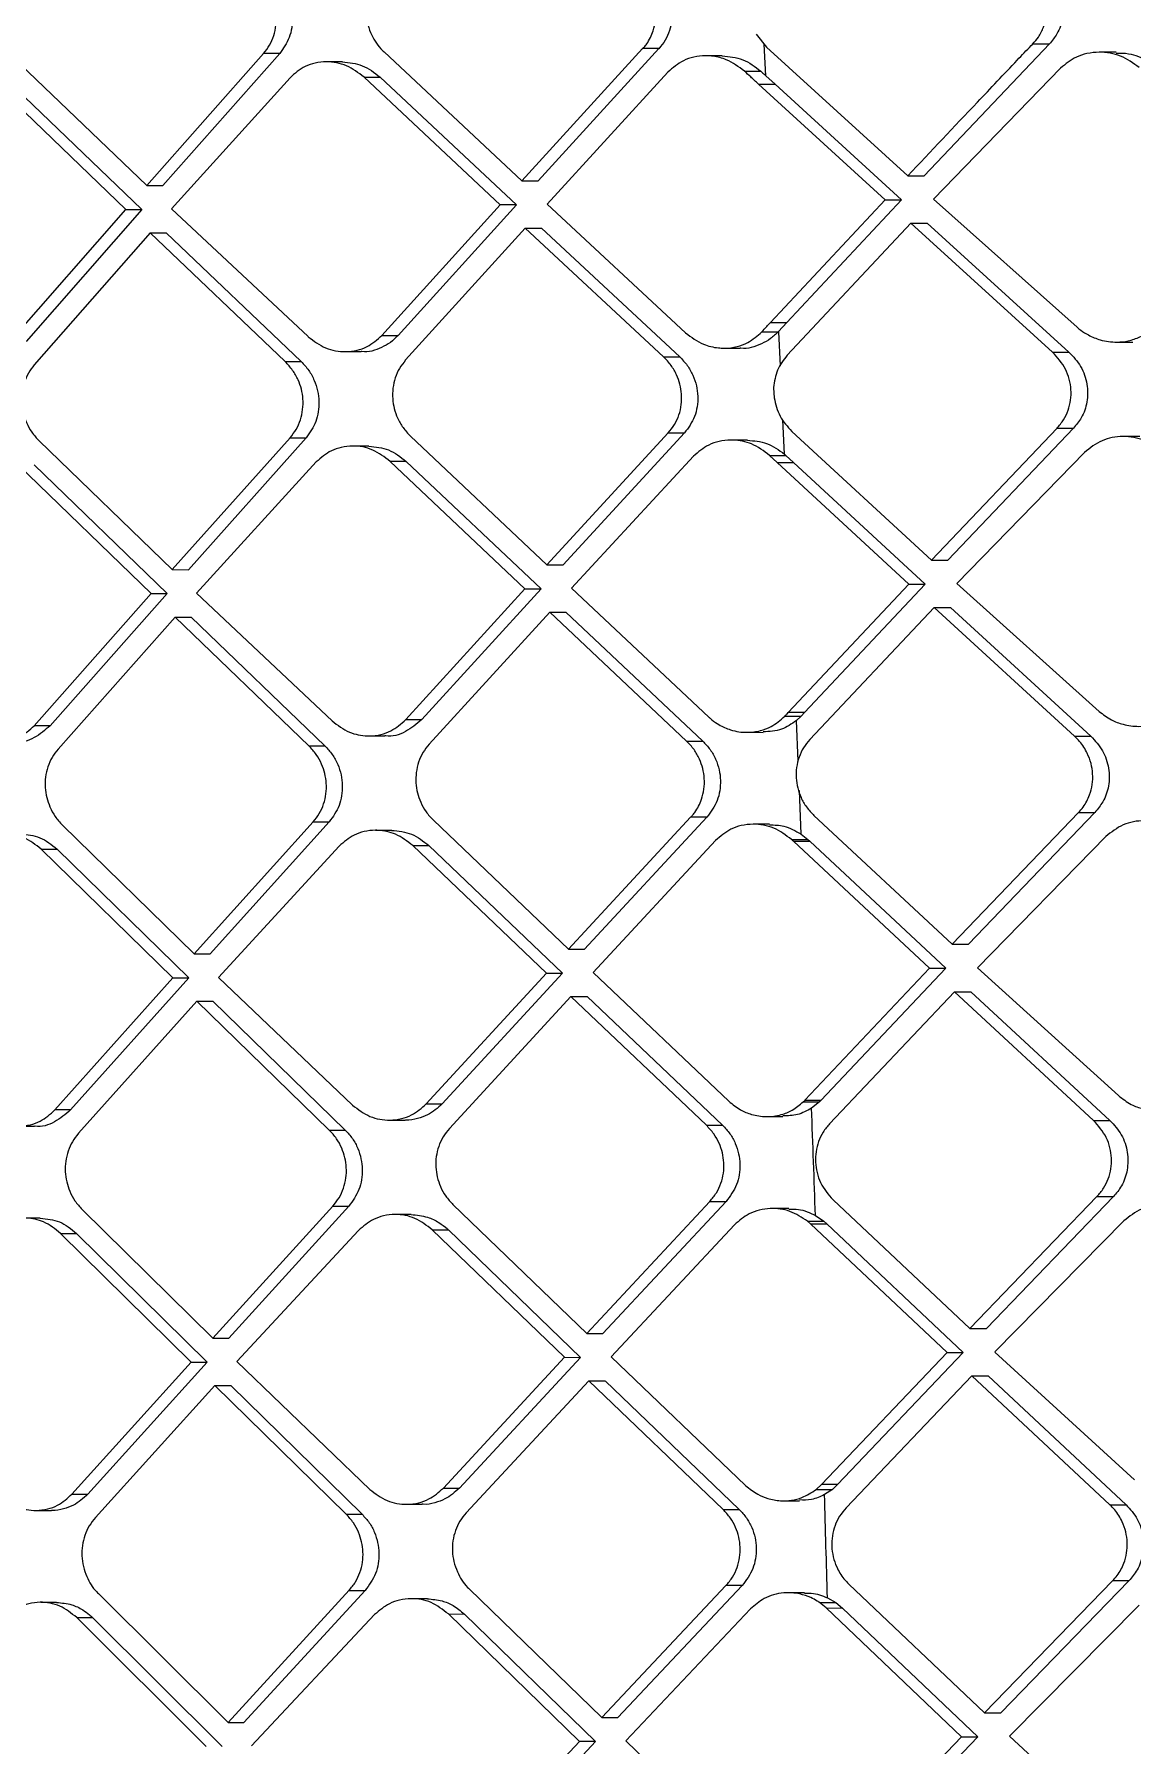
# Model space of a CAD drawing. Extents: x 939 to 1039, y 781 to 934.
# Drawn here: x 1028.3 to 1029.321, y 823.448 to 825.038 of the extents above; entities that cross this region are included whole.
import ezdxf

# ---------------------------------------------------------------- set-up
doc = ezdxf.new("R2010")
doc.units = 0
doc.header["$MEASUREMENT"] = 0
doc.layers.add('1', color=4, linetype='Continuous')

# ---------------------------------------------------------------- blocks, each defined once
blk = doc.blocks.new('Envoy')
at = {"layer": '1', "color": 3, "linetype": 'Continuous', "lineweight": 25}
for p, q in [((90.3169, 25.8636), (90.3267, 25.8516)), ((89.626, 25.8427), (89.7508, 25.7231)), ((89.7508, 25.7231), (89.8592, 25.8457)), ((89.8742, 25.8457), (89.7657, 25.723)), ((89.8742, 25.8457), (89.8592, 25.8457)), ((89.9713, 25.8472), (90.0993, 25.7275)), ((90.0993, 25.7275), (90.2114, 25.8502)), ((90.2265, 25.8502), (90.1144, 25.7275)), ((90.2265, 25.8502), (90.2114, 25.8502)), ((90.2853, 25.8435), (90.2702, 25.8435)), ((90.3261, 25.8249), (90.3245, 25.8543)), ((90.3267, 25.8516), (90.4578, 25.732)), ((90.5895, 25.8546), (90.4731, 25.7319)), ((90.5741, 25.8546), (90.5895, 25.8546)), ((90.6514, 25.8468), (90.636, 25.8468)), ((89.9326, 25.8379), (89.9176, 25.8379)), ((90.235, 25.8284), (90.1226, 25.7058)), ((90.3061, 25.8293), (90.3213, 25.8293)), ((90.5999, 25.8321), (90.4817, 25.7102)), ((89.7312, 25.7008), (89.6067, 25.8204)), ((89.6215, 25.8204), (89.746, 25.7008)), ((89.8838, 25.8232), (89.7735, 25.7013)), ((90.0791, 25.7052), (89.9526, 25.8237)), ((89.9526, 25.8237), (89.9675, 25.8237)), ((89.9675, 25.8237), (90.0941, 25.7052)), ((90.3193, 25.8172), (90.3345, 25.8172)), ((90.4368, 25.7097), (90.3193, 25.8172)), ((90.3261, 25.8248), (90.3345, 25.8172)), ((90.3345, 25.8172), (90.4521, 25.7097)), ((90.0993, 25.7275), (90.1144, 25.7275)), ((89.6237, 25.5781), (89.7312, 25.7008)), ((89.746, 25.7008), (89.6385, 25.5781)), ((89.7312, 25.7008), (89.746, 25.7008)), ((89.7735, 25.7013), (89.9006, 25.5826)), ((89.9692, 25.5838), (90.0791, 25.7052)), ((90.0941, 25.7052), (89.9842, 25.5837)), ((90.0941, 25.7052), (90.0791, 25.7052)), ((90.1226, 25.7058), (90.2513, 25.5862)), ((90.3303, 25.5958), (90.4368, 25.7097)), ((90.4521, 25.7097), (90.3455, 25.5957)), ((90.4368, 25.7097), (90.4521, 25.7097)), ((90.4817, 25.7102), (90.6152, 25.5914)), ((90.1024, 25.6835), (89.9912, 25.5609)), ((90.2308, 25.5639), (90.1024, 25.6835)), ((90.1024, 25.6835), (90.1174, 25.6835)), ((90.1174, 25.6835), (90.2459, 25.5639)), ((90.4607, 25.688), (90.3457, 25.5653)), ((90.4607, 25.688), (90.476, 25.6879)), ((90.5924, 25.5683), (90.4607, 25.688)), ((90.476, 25.6879), (90.6077, 25.5683)), ((89.7539, 25.6791), (89.6461, 25.5564)), ((89.8792, 25.5594), (89.7539, 25.6791)), ((89.7539, 25.6791), (89.7687, 25.679)), ((89.7687, 25.679), (89.8942, 25.5594)), ((90.3222, 25.587), (90.3374, 25.587)), ((90.3303, 25.5958), (90.3455, 25.5957)), ((90.3455, 25.5957), (90.3378, 25.5874)), ((90.3395, 25.5556), (90.338, 25.5872)), ((89.9692, 25.5838), (89.9842, 25.5837)), ((90.287, 25.5719), (90.3021, 25.5719)), ((90.6515, 25.5776), (90.6669, 25.5775)), ((89.8792, 25.5594), (89.8941, 25.5594)), ((89.935, 25.5687), (89.9499, 25.5687)), ((90.2308, 25.5639), (90.2459, 25.5639)), ((90.5924, 25.5683), (90.6077, 25.5683)), ((90.3332, 25.5351), (90.3336, 25.5259)), ((90.1225, 25.3705), (90.2353, 25.4932)), ((90.2504, 25.4932), (90.1375, 25.3705)), ((90.2353, 25.4932), (90.2504, 25.4931)), ((90.3434, 25.4733), (90.3419, 25.5053)), ((90.3502, 25.4946), (90.4799, 25.375)), ((90.4799, 25.375), (90.5966, 25.4976)), ((90.612, 25.4976), (90.4951, 25.3749)), ((90.5966, 25.4976), (90.612, 25.4976)), ((89.6507, 25.4857), (89.7744, 25.3661)), ((89.7744, 25.3661), (89.8839, 25.4887)), ((89.8988, 25.4887), (89.7893, 25.366)), ((89.8839, 25.4887), (89.8988, 25.4887)), ((89.957, 25.4809), (89.942, 25.4809)), ((89.9957, 25.4902), (90.1225, 25.3705)), ((90.3089, 25.4865), (90.2938, 25.4865)), ((90.6736, 25.4898), (90.6582, 25.4898)), ((89.7546, 25.3438), (89.6312, 25.4634)), ((89.646, 25.4634), (89.7695, 25.3438)), ((89.9082, 25.4662), (89.7969, 25.3443)), ((89.9768, 25.4667), (90.1021, 25.3482)), ((89.9918, 25.4667), (89.9768, 25.4667)), ((89.9918, 25.4667), (90.1171, 25.3482)), ((90.2586, 25.4714), (90.1455, 25.3488)), ((90.3364, 25.4658), (90.3294, 25.4723)), ((90.3294, 25.4723), (90.3446, 25.4723)), ((90.3364, 25.4658), (90.3516, 25.4658)), ((90.4588, 25.3527), (90.3364, 25.4658)), ((90.3434, 25.4733), (90.3446, 25.4723)), ((90.3446, 25.4723), (90.3516, 25.4658)), ((90.3516, 25.4658), (90.4741, 25.3527)), ((90.6222, 25.4751), (90.5035, 25.3532)), ((89.7744, 25.3661), (89.7893, 25.366)), ((90.1225, 25.3705), (90.1375, 25.3705)), ((90.4799, 25.375), (90.4951, 25.3749)), ((89.9914, 25.2268), (90.1021, 25.3482)), ((90.1171, 25.3482), (90.0063, 25.2268)), ((90.1021, 25.3482), (90.1171, 25.3482)), ((90.1455, 25.3488), (90.2729, 25.2292)), ((90.3467, 25.2333), (90.4588, 25.3527)), ((90.4741, 25.3527), (90.3618, 25.2333)), ((90.4588, 25.3527), (90.474, 25.3527)), ((90.5035, 25.3532), (90.6357, 25.2344)), ((89.646, 25.2211), (89.7546, 25.3438)), ((89.7695, 25.3438), (89.6608, 25.2211)), ((89.7546, 25.3438), (89.7694, 25.3438)), ((89.7969, 25.3443), (89.9228, 25.2256)), ((89.7771, 25.3221), (89.6682, 25.1994)), ((89.7771, 25.3221), (89.7919, 25.322)), ((89.9013, 25.2024), (89.7771, 25.3221)), ((89.792, 25.3221), (89.9162, 25.2024)), ((90.1251, 25.3265), (90.0131, 25.2039)), ((90.1251, 25.3265), (90.1401, 25.3265)), ((90.2522, 25.2069), (90.1251, 25.3265)), ((90.1401, 25.3265), (90.2673, 25.2069)), ((90.4824, 25.331), (90.3669, 25.2083)), ((90.4824, 25.331), (90.4976, 25.3309)), ((90.6128, 25.2113), (90.4824, 25.331)), ((90.4977, 25.3309), (90.6281, 25.2113)), ((89.6608, 25.2211), (89.646, 25.2211)), ((89.9914, 25.2268), (90.0063, 25.2268)), ((90.3436, 25.23), (90.3587, 25.23)), ((90.3618, 25.2333), (90.3467, 25.2333)), ((90.3588, 25.23), (90.3544, 25.2259)), ((90.356, 25.1881), (90.3544, 25.2259)), ((90.3618, 25.2333), (90.3588, 25.23)), ((89.957, 25.2117), (89.972, 25.2117)), ((90.2522, 25.2069), (90.2673, 25.2069)), ((90.3084, 25.215), (90.3234, 25.2149)), ((90.6128, 25.2113), (90.6281, 25.2113)), ((89.9013, 25.2024), (89.9162, 25.2024)), ((90.3587, 25.1203), (90.3571, 25.1608)), ((89.6723, 25.1287), (89.7948, 25.0091)), ((89.7948, 25.0091), (89.9053, 25.1317)), ((89.9202, 25.1317), (89.8097, 25.0091)), ((89.9053, 25.1317), (89.9202, 25.1317)), ((90.0171, 25.1332), (90.1425, 25.0135)), ((90.1425, 25.0135), (90.2561, 25.1362)), ((90.2712, 25.1362), (90.1575, 25.0135)), ((90.2712, 25.1362), (90.2561, 25.1362)), ((90.3295, 25.1295), (90.3144, 25.1295)), ((90.3707, 25.1376), (90.4992, 25.018)), ((90.4992, 25.018), (90.6165, 25.1406)), ((90.6318, 25.1406), (90.5144, 25.018)), ((90.6165, 25.1406), (90.6318, 25.1406)), ((89.9783, 25.1239), (89.9633, 25.1239)), ((90.122, 24.9913), (89.998, 25.1097)), ((89.998, 25.1097), (90.0129, 25.1097)), ((90.0129, 25.1097), (90.137, 24.9912)), ((90.2792, 25.1145), (90.1654, 24.9918)), ((90.3499, 25.1153), (90.365, 25.1153)), ((90.3516, 25.1138), (90.3667, 25.1137)), ((90.478, 24.9957), (90.3516, 25.1137)), ((90.3588, 25.1203), (90.365, 25.1153)), ((90.365, 25.1153), (90.3667, 25.1137)), ((90.3667, 25.1137), (90.4932, 24.9957)), ((90.6418, 25.1181), (90.5226, 24.9962)), ((89.7748, 24.9868), (89.6525, 25.1064)), ((89.6525, 25.1064), (89.6673, 25.1064)), ((89.6673, 25.1064), (89.7897, 24.9868)), ((89.9294, 25.1092), (89.8172, 24.9873)), ((90.4992, 25.018), (90.5144, 25.018)), ((89.7948, 25.0091), (89.8097, 25.0091)), ((90.1425, 25.0135), (90.1575, 25.0135)), ((89.6652, 24.8641), (89.7748, 24.9868)), ((89.7897, 24.9868), (89.6799, 24.8641)), ((89.7748, 24.9868), (89.7896, 24.9868)), ((89.8172, 24.9873), (89.9419, 24.8686)), ((90.0104, 24.8698), (90.122, 24.9913)), ((90.137, 24.9912), (90.0253, 24.8698)), ((90.122, 24.9912), (90.137, 24.9912)), ((90.1654, 24.9918), (90.2916, 24.8722)), ((90.3621, 24.8731), (90.478, 24.9957)), ((90.4932, 24.9957), (90.3772, 24.873)), ((90.478, 24.9957), (90.4932, 24.9957)), ((90.5226, 24.9962), (90.6536, 24.8774)), ((90.1448, 24.9695), (90.0319, 24.8469)), ((90.2707, 24.8499), (90.1448, 24.9695)), ((90.1448, 24.9695), (90.1598, 24.9695)), ((90.1598, 24.9695), (90.2857, 24.8499)), ((90.5014, 24.974), (90.3852, 24.8513)), ((90.5014, 24.974), (90.5166, 24.974)), ((90.6305, 24.8543), (90.5014, 24.974)), ((90.5166, 24.9739), (90.6458, 24.8543)), ((89.7971, 24.9651), (89.6872, 24.8424)), ((89.9202, 24.8454), (89.7971, 24.9651)), ((89.7971, 24.9651), (89.812, 24.9651)), ((89.812, 24.9651), (89.9351, 24.8454)), ((90.3608, 24.8717), (90.3621, 24.873)), ((90.3608, 24.8717), (90.3759, 24.8717)), ((90.3772, 24.873), (90.3621, 24.873)), ((90.3759, 24.8717), (90.3685, 24.8658)), ((90.3772, 24.873), (90.3759, 24.8717)), ((89.6799, 24.8641), (89.6652, 24.8641)), ((90.0104, 24.8698), (90.0253, 24.8698)), ((90.3268, 24.858), (90.3418, 24.8579)), ((89.6316, 24.8491), (89.6464, 24.849)), ((89.9202, 24.8454), (89.9351, 24.8454)), ((89.976, 24.8547), (89.9909, 24.8547)), ((90.2707, 24.8499), (90.2857, 24.8499)), ((90.6305, 24.8543), (90.6458, 24.8543)), ((90.0352, 24.7762), (90.1596, 24.6565)), ((90.1596, 24.6565), (90.274, 24.7792)), ((90.2891, 24.7792), (90.1746, 24.6565)), ((90.274, 24.7792), (90.2891, 24.7792)), ((90.3884, 24.7806), (90.5157, 24.661)), ((90.5157, 24.661), (90.6337, 24.7836)), ((90.649, 24.7836), (90.5309, 24.661)), ((90.6337, 24.7836), (90.649, 24.7836)), ((89.6517, 24.7636), (89.637, 24.7636)), ((89.6906, 24.7717), (89.8121, 24.6521)), ((89.8121, 24.6521), (89.9236, 24.7747)), ((89.9384, 24.7747), (89.8269, 24.6521)), ((89.9236, 24.7747), (89.9384, 24.7747)), ((89.9964, 24.7669), (89.9815, 24.767)), ((90.3472, 24.7725), (90.3322, 24.7725)), ((90.3674, 24.7584), (90.3647, 24.7608)), ((90.3647, 24.7608), (90.3798, 24.7607)), ((90.3721, 24.766), (90.3799, 24.7607)), ((90.3799, 24.7607), (90.3825, 24.7583)), ((90.6588, 24.7611), (90.5389, 24.6393)), ((89.7919, 24.6298), (89.6706, 24.7494)), ((89.6706, 24.7494), (89.6854, 24.7494)), ((89.6854, 24.7494), (89.8067, 24.6298)), ((89.9474, 24.7522), (89.8342, 24.6304)), ((90.016, 24.7528), (90.0309, 24.7527)), ((90.1389, 24.6343), (90.016, 24.7527)), ((90.0309, 24.7527), (90.1538, 24.6342)), ((90.2969, 24.7575), (90.1822, 24.6348)), ((90.3674, 24.7584), (90.3825, 24.7583)), ((90.4944, 24.6387), (90.3674, 24.7583)), ((90.3825, 24.7583), (90.5095, 24.6387)), ((89.8121, 24.6521), (89.8269, 24.6521)), ((90.1596, 24.6565), (90.1746, 24.6565)), ((90.5157, 24.661), (90.5309, 24.661)), ((90.0263, 24.5128), (90.1389, 24.6343)), ((90.1538, 24.6342), (90.0412, 24.5128)), ((90.1389, 24.6343), (90.1538, 24.6342)), ((90.1822, 24.6348), (90.3072, 24.5152)), ((90.3777, 24.5161), (90.4944, 24.6387)), ((90.5095, 24.6387), (90.3927, 24.516)), ((90.4944, 24.6387), (90.5095, 24.6387)), ((90.5389, 24.6392), (90.6687, 24.5205)), ((89.6811, 24.5072), (89.7919, 24.6298)), ((89.8067, 24.6298), (89.6959, 24.5071)), ((89.7919, 24.6298), (89.8067, 24.6298)), ((89.8342, 24.6304), (89.9579, 24.5116)), ((90.5175, 24.617), (90.4005, 24.4943)), ((90.5175, 24.617), (90.5327, 24.617)), ((90.6455, 24.4973), (90.5175, 24.617)), ((90.5327, 24.617), (90.6608, 24.4973)), ((89.703, 24.4854), (89.814, 24.6081)), ((89.814, 24.6081), (89.8288, 24.6081)), ((89.814, 24.6081), (89.936, 24.4885)), ((89.8288, 24.6081), (89.9508, 24.4884)), ((90.1615, 24.6125), (90.0476, 24.4899)), ((90.1615, 24.6125), (90.1764, 24.6125)), ((90.2862, 24.4929), (90.1615, 24.6125)), ((90.1765, 24.6125), (90.3012, 24.4929)), ((89.6811, 24.5072), (89.6959, 24.5071)), ((90.0263, 24.5128), (90.0412, 24.5128)), ((90.3727, 24.5115), (90.3777, 24.5161)), ((90.3727, 24.5115), (90.3878, 24.5115)), ((90.3927, 24.516), (90.3777, 24.5161)), ((90.3878, 24.5115), (90.3805, 24.5067)), ((90.3927, 24.516), (90.3878, 24.5115)), ((89.6474, 24.4921), (89.6622, 24.4921)), ((89.9918, 24.4977), (90.0067, 24.4977)), ((90.2862, 24.4929), (90.3012, 24.4929)), ((90.3423, 24.501), (90.3573, 24.501)), ((90.6455, 24.4973), (90.6608, 24.4973)), ((89.936, 24.4885), (89.9508, 24.4884)), ((90.5293, 24.304), (90.6482, 24.4266)), ((90.6634, 24.4266), (90.5445, 24.304)), ((90.6634, 24.4266), (90.6482, 24.4266)), ((89.7057, 24.4147), (89.8262, 24.2951)), ((89.8262, 24.2951), (89.9387, 24.4178)), ((89.9536, 24.4177), (89.841, 24.2951)), ((89.9387, 24.4177), (89.9536, 24.4177)), ((90.0114, 24.4099), (89.9966, 24.41)), ((90.0504, 24.4192), (90.1736, 24.2996)), ((90.1736, 24.2996), (90.2889, 24.4222)), ((90.304, 24.4222), (90.1885, 24.2995)), ((90.3039, 24.4222), (90.2889, 24.4222)), ((90.362, 24.4155), (90.3469, 24.4156)), ((90.3833, 24.4108), (90.3909, 24.4064)), ((90.4032, 24.4236), (90.5293, 24.304)), ((89.6668, 24.4066), (89.6521, 24.4066)), ((89.9624, 24.3952), (89.8481, 24.2734)), ((90.1527, 24.2773), (90.0309, 24.3958)), ((90.0309, 24.3958), (90.0458, 24.3957)), ((90.0458, 24.3957), (90.1676, 24.2773)), ((90.3116, 24.4005), (90.196, 24.2778)), ((90.3758, 24.4065), (90.3909, 24.4064)), ((90.3821, 24.4014), (90.3758, 24.4064)), ((90.5079, 24.2817), (90.382, 24.4014)), ((90.3821, 24.4014), (90.3971, 24.4013)), ((90.3909, 24.4064), (90.3971, 24.4013)), ((90.3971, 24.4013), (90.523, 24.2817)), ((90.673, 24.4041), (90.5523, 24.2823)), ((89.6856, 24.3925), (89.7003, 24.3924)), ((89.8058, 24.2728), (89.6856, 24.3924)), ((89.7003, 24.3924), (89.8206, 24.2728)), ((90.1736, 24.2996), (90.1885, 24.2995)), ((90.5293, 24.304), (90.5445, 24.304)), ((90.0392, 24.1558), (90.1527, 24.2773)), ((90.1676, 24.2773), (90.0541, 24.1558)), ((90.1676, 24.2773), (90.1527, 24.2773)), ((90.196, 24.2778), (90.3199, 24.1582)), ((90.3903, 24.1591), (90.5079, 24.2817)), ((90.523, 24.2817), (90.4053, 24.1591)), ((90.5079, 24.2817), (90.523, 24.2817)), ((90.5523, 24.2823), (90.681, 24.1635))]:
    blk.add_line(p, q, dxfattribs=at)
for points, knots in [([(90.2114, 25.8502), (90.2116, 25.8503), (90.2121, 25.8508), (90.2135, 25.8522), (90.2172, 25.8571), (90.2212, 25.8653), (90.2237, 25.8763), (90.2239, 25.889), (90.2204, 25.9017), (90.2137, 25.9132), (90.2089, 25.9183), (90.2063, 25.9209)], [0, 0, 0, 0, 0.009819, 0.025586, 0.07578, 0.251616, 0.376053, 0.501988, 0.733161, 0.862128, 1, 1, 1, 1]), ([(90.2215, 25.9209), (90.224, 25.9182), (90.229, 25.9131), (90.2358, 25.9013), (90.24, 25.8854), (90.2379, 25.8694), (90.2327, 25.8577), (90.2286, 25.8527), (90.2266, 25.8501)], [0, 0, 0, 0, 0.139067, 0.270929, 0.51278, 0.746545, 0.871251, 1, 1, 1, 1]), ([(90.5741, 25.8546), (90.5759, 25.8567), (90.5801, 25.8613), (90.5843, 25.8701), (90.5869, 25.8802), (90.5872, 25.8906), (90.5854, 25.9006), (90.5806, 25.9132), (90.5738, 25.9205), (90.5693, 25.9253)], [0, 0, 0, 0, 0.105824, 0.238449, 0.373413, 0.498499, 0.627715, 0.754213, 1, 1, 1, 1]), ([(90.5847, 25.9253), (90.5887, 25.921), (90.5967, 25.9124), (90.6026, 25.8957), (90.6026, 25.8788), (90.5978, 25.8646), (90.592, 25.8576), (90.5895, 25.8546)], [0, 0, 0, 0, 0.220134, 0.440722, 0.649802, 0.848681, 1, 1, 1, 1]), ([(89.8592, 25.8457), (89.8612, 25.8482), (89.8651, 25.8532), (89.8689, 25.8622), (89.871, 25.8718), (89.8712, 25.8845), (89.8678, 25.8971), (89.8613, 25.9087), (89.8565, 25.9138), (89.854, 25.9164)], [0, 0, 0, 0, 0.12589, 0.251195, 0.376184, 0.501362, 0.731007, 0.860639, 1, 1, 1, 1]), ([(89.8689, 25.9164), (89.8714, 25.9137), (89.8764, 25.9085), (89.8816, 25.899), (89.8848, 25.8891), (89.8865, 25.8761), (89.8844, 25.8602), (89.8775, 25.8504), (89.8742, 25.8457)], [0, 0, 0, 0, 0.140293, 0.275802, 0.406736, 0.533358, 0.773525, 1, 1, 1, 1]), ([(89.9661, 25.9179), (89.9641, 25.9154), (89.9602, 25.9104), (89.9563, 25.9014), (89.9542, 25.8918), (89.954, 25.8786), (89.9585, 25.8631), (89.9659, 25.852), (89.9707, 25.8476), (89.9713, 25.8471)], [0, 0, 0, 0, 0.125447, 0.250599, 0.375942, 0.501897, 0.750989, 0.971941, 1, 1, 1, 1]), ([(90.3061, 25.8293), (90.3007, 25.8333), (90.2918, 25.8399), (90.2789, 25.8431), (90.2686, 25.8438), (90.2592, 25.8427), (90.2467, 25.8386), (90.2396, 25.8324), (90.235, 25.8284)], [0, 0, 0, 0, 0.248325, 0.407182, 0.498943, 0.640834, 0.771727, 1, 1, 1, 1]), ([(90.2853, 25.8435), (90.2919, 25.8428), (90.3051, 25.8416), (90.3159, 25.8334), (90.3213, 25.8293)], [0, 0, 0, 0, 0.498596, 1, 1, 1, 1]), ([(90.4578, 25.732), (90.4794, 25.7548), (90.5132, 25.7906), (90.5516, 25.831), (90.5687, 25.8491), (90.5736, 25.8541), (90.5741, 25.8546)], [0, 0, 0, 0, 0.557829, 0.876293, 0.987343, 1, 1, 1, 1]), ([(90.673, 25.8326), (90.6674, 25.8366), (90.6562, 25.8446), (90.6386, 25.8475), (90.6247, 25.846), (90.6119, 25.842), (90.6046, 25.8359), (90.5999, 25.8321)], [0, 0, 0, 0, 0.250269, 0.501678, 0.645032, 0.775942, 1, 1, 1, 1]), ([(90.6514, 25.8461), (90.6553, 25.8461), (90.6655, 25.8461), (90.6784, 25.8406), (90.6859, 25.8346), (90.6884, 25.8326)], [0, 0, 0, 0, 0.29313, 0.760874, 1, 1, 1, 1]), ([(89.9526, 25.8237), (89.9473, 25.8277), (89.9368, 25.8356), (89.9202, 25.8386), (89.9073, 25.8372), (89.8952, 25.8332), (89.8882, 25.8271), (89.8838, 25.8232)], [0, 0, 0, 0, 0.248998, 0.498693, 0.638397, 0.768585, 1, 1, 1, 1]), ([(89.9325, 25.8379), (89.9388, 25.8372), (89.9516, 25.836), (89.9622, 25.8279), (89.9675, 25.8237)], [0, 0, 0, 0, 0.490587, 1, 1, 1, 1]), ([(90.3193, 25.8172), (90.3168, 25.8195), (90.3124, 25.8235), (90.308, 25.8275), (90.3061, 25.8293)], [0, 0, 0, 0, 0.560054, 1, 1, 1, 1]), ([(90.3213, 25.8293), (90.3222, 25.8285), (90.3238, 25.827), (90.3254, 25.8255), (90.3261, 25.8249)], [0, 0, 0, 0, 0.559775, 1, 1, 1, 1]), ([(90.4578, 25.732), (90.4607, 25.732), (90.4658, 25.7319), (90.4708, 25.7319), (90.4731, 25.7319)], [0, 0, 0, 0, 0.559978, 1, 1, 1, 1]), ([(89.7508, 25.7231), (89.7536, 25.7231), (89.7585, 25.7231), (89.7635, 25.723), (89.7657, 25.723)], [0, 0, 0, 0, 0.560039, 1, 1, 1, 1]), ([(90.2513, 25.5861), (90.2567, 25.5821), (90.266, 25.5752), (90.2788, 25.5723), (90.2853, 25.5719), (90.2911, 25.5719), (90.2988, 25.5729), (90.3113, 25.5774), (90.3181, 25.5834), (90.3222, 25.587)], [0, 0, 0, 0, 0.248648, 0.428756, 0.491502, 0.498547, 0.654376, 0.789941, 1, 1, 1, 1]), ([(90.3377, 25.5873), (90.3353, 25.585), (90.3306, 25.5804), (90.3192, 25.5743), (90.309, 25.5707), (90.3023, 25.572), (90.3021, 25.572)], [0, 0, 0, 0, 0.246909, 0.493515, 0.985467, 1, 1, 1, 1]), ([(90.3222, 25.587), (90.3238, 25.5887), (90.3265, 25.5916), (90.3291, 25.5945), (90.3303, 25.5957)], [0, 0, 0, 0, 0.56006, 1, 1, 1, 1]), ([(90.6152, 25.5914), (90.6163, 25.5905), (90.6196, 25.5877), (90.6267, 25.5833), (90.6378, 25.5787), (90.6506, 25.577), (90.6631, 25.5784), (90.6741, 25.5821), (90.6821, 25.5872), (90.6869, 25.5912), (90.6879, 25.5925), (90.688, 25.5926)], [0, 0, 0, 0, 0.054771, 0.15667, 0.305636, 0.501456, 0.634063, 0.77681, 0.933334, 0.991592, 1, 1, 1, 1]), ([(89.9006, 25.5825), (89.9058, 25.5786), (89.9163, 25.5708), (89.9329, 25.568), (89.9459, 25.5696), (89.9579, 25.5737), (89.9648, 25.5799), (89.9692, 25.5838)], [0, 0, 0, 0, 0.248826, 0.498567, 0.640129, 0.770938, 1, 1, 1, 1]), ([(89.9842, 25.5837), (89.9819, 25.5815), (89.9773, 25.5769), (89.9663, 25.5711), (89.9566, 25.5675), (89.9502, 25.5688), (89.9499, 25.5688)], [0, 0, 0, 0, 0.248065, 0.494362, 0.981636, 1, 1, 1, 1]), ([(89.6461, 25.5564), (89.6442, 25.5539), (89.6403, 25.549), (89.6365, 25.54), (89.6344, 25.5305), (89.6341, 25.5177), (89.6374, 25.505), (89.6436, 25.4934), (89.6483, 25.4883), (89.6507, 25.4857)], [0, 0, 0, 0, 0.124846, 0.249845, 0.375241, 0.501295, 0.733351, 0.862428, 1, 1, 1, 1]), ([(89.8839, 25.4887), (89.8859, 25.4912), (89.8898, 25.4962), (89.8937, 25.5052), (89.8958, 25.5148), (89.8962, 25.5275), (89.8929, 25.5402), (89.8864, 25.5517), (89.8817, 25.5568), (89.8792, 25.5594)], [0, 0, 0, 0, 0.126645, 0.25217, 0.37698, 0.501444, 0.732718, 0.861922, 1, 1, 1, 1]), ([(89.8942, 25.5594), (89.8966, 25.5568), (89.9015, 25.5516), (89.9065, 25.5422), (89.9097, 25.5324), (89.9113, 25.5193), (89.9091, 25.5033), (89.9022, 25.4935), (89.8988, 25.4887)], [0, 0, 0, 0, 0.138428, 0.272589, 0.402746, 0.529092, 0.770366, 1, 1, 1, 1]), ([(89.9912, 25.5609), (89.9892, 25.5584), (89.9852, 25.5534), (89.9813, 25.5444), (89.9791, 25.5348), (89.9788, 25.522), (89.9821, 25.5093), (89.9886, 25.4978), (89.9933, 25.4927), (89.9957, 25.4901)], [0, 0, 0, 0, 0.12603, 0.251353, 0.376392, 0.5016, 0.73475, 0.863426, 1, 1, 1, 1]), ([(90.2353, 25.4932), (90.2373, 25.4957), (90.2414, 25.5007), (90.2455, 25.5098), (90.2477, 25.5193), (90.248, 25.5321), (90.2446, 25.5448), (90.2381, 25.5563), (90.2333, 25.5613), (90.2308, 25.5639)], [0, 0, 0, 0, 0.127679, 0.253543, 0.378076, 0.501731, 0.734189, 0.862946, 1, 1, 1, 1]), ([(90.2459, 25.5639), (90.2484, 25.5613), (90.2532, 25.5562), (90.2584, 25.5469), (90.2617, 25.5372), (90.263, 25.5272), (90.2624, 25.5175), (90.2593, 25.5053), (90.2539, 25.498), (90.2504, 25.4931)], [0, 0, 0, 0, 0.136828, 0.269651, 0.398721, 0.524435, 0.647143, 0.767215, 1, 1, 1, 1]), ([(90.3457, 25.5653), (90.3423, 25.5609), (90.3355, 25.5521), (90.334, 25.5409), (90.3332, 25.5353)], [0, 0, 0, 0, 0.505257, 1, 1, 1, 1]), ([(90.5966, 25.4976), (90.5988, 25.5001), (90.603, 25.5051), (90.6072, 25.5141), (90.6095, 25.5236), (90.6099, 25.5334), (90.6082, 25.5432), (90.6036, 25.5558), (90.5969, 25.5633), (90.5924, 25.5683)], [0, 0, 0, 0, 0.128079, 0.253454, 0.376805, 0.498717, 0.621006, 0.748019, 1, 1, 1, 1]), ([(90.6077, 25.5683), (90.6117, 25.564), (90.6195, 25.5555), (90.6253, 25.5388), (90.6252, 25.522), (90.6204, 25.5077), (90.6145, 25.5007), (90.612, 25.4976)], [0, 0, 0, 0, 0.218681, 0.437828, 0.646316, 0.845604, 1, 1, 1, 1]), ([(90.3337, 25.5258), (90.3351, 25.5199), (90.3379, 25.508), (90.3461, 25.4991), (90.3502, 25.4946)], [0, 0, 0, 0, 0.497203, 1, 1, 1, 1]), ([(89.9768, 25.4667), (89.9716, 25.4707), (89.9612, 25.4787), (89.9446, 25.4816), (89.9316, 25.4801), (89.9196, 25.4762), (89.9126, 25.4701), (89.9082, 25.4662)], [0, 0, 0, 0, 0.248875, 0.498636, 0.639418, 0.769982, 1, 1, 1, 1]), ([(89.957, 25.4808), (89.9633, 25.4802), (89.9761, 25.479), (89.9865, 25.4708), (89.9918, 25.4667)], [0, 0, 0, 0, 0.495094, 1, 1, 1, 1]), ([(90.3294, 25.4723), (90.3241, 25.4763), (90.3139, 25.4839), (90.3007, 25.4864), (90.2905, 25.4866), (90.2827, 25.4857), (90.2703, 25.4815), (90.2631, 25.4754), (90.2586, 25.4714)], [0, 0, 0, 0, 0.248364, 0.471479, 0.498547, 0.641544, 0.772799, 1, 1, 1, 1]), ([(90.3089, 25.4863), (90.315, 25.4858), (90.3276, 25.4849), (90.338, 25.4773), (90.3434, 25.4734)], [0, 0, 0, 0, 0.485029, 1, 1, 1, 1]), ([(90.6949, 25.4756), (90.6894, 25.4796), (90.6783, 25.4876), (90.6579, 25.4909), (90.6378, 25.4875), (90.6273, 25.4792), (90.6222, 25.4751)], [0, 0, 0, 0, 0.250397, 0.502101, 0.753019, 1, 1, 1, 1]), ([(89.5789, 25.2202), (89.584, 25.2162), (89.5942, 25.2082), (89.6104, 25.2053), (89.6231, 25.2069), (89.6349, 25.2111), (89.6417, 25.2172), (89.646, 25.2211)], [0, 0, 0, 0, 0.249028, 0.498602, 0.639782, 0.77053, 1, 1, 1, 1]), ([(89.6608, 25.2211), (89.6561, 25.2171), (89.6468, 25.2091), (89.6339, 25.2049), (89.6277, 25.2061), (89.6274, 25.2062)], [0, 0, 0, 0, 0.493528, 0.977585, 1, 1, 1, 1]), ([(89.9228, 25.2255), (89.928, 25.2216), (89.9379, 25.2141), (89.9507, 25.2117), (89.9605, 25.2116), (89.9681, 25.2126), (89.9801, 25.2168), (89.987, 25.2229), (89.9914, 25.2268)], [0, 0, 0, 0, 0.248685, 0.471211, 0.498716, 0.64156, 0.772801, 1, 1, 1, 1]), ([(90.0063, 25.2268), (90.0015, 25.2227), (89.9919, 25.2147), (89.9786, 25.2105), (89.9722, 25.2118), (89.972, 25.2118)], [0, 0, 0, 0, 0.492009, 0.980705, 1, 1, 1, 1]), ([(90.2729, 25.2292), (90.2733, 25.2288), (90.2742, 25.228), (90.2773, 25.2254), (90.2834, 25.2212), (90.2943, 25.2163), (90.3076, 25.2143), (90.3204, 25.216), (90.3328, 25.2205), (90.3396, 25.2264), (90.3436, 25.23)], [0, 0, 0, 0, 0.01765, 0.048108, 0.147422, 0.297771, 0.498944, 0.657514, 0.793952, 1, 1, 1, 1]), ([(90.3544, 25.2259), (90.3499, 25.2228), (90.3406, 25.2163), (90.3293, 25.2157), (90.3234, 25.2154)], [0, 0, 0, 0, 0.477898, 1, 1, 1, 1]), ([(90.3436, 25.23), (90.3442, 25.2306), (90.3452, 25.2317), (90.3462, 25.2328), (90.3467, 25.2333)], [0, 0, 0, 0, 0.5604014, 1, 1, 1, 1]), ([(90.6357, 25.2344), (90.6394, 25.2316), (90.6462, 25.2264), (90.6589, 25.2217), (90.6712, 25.22), (90.6834, 25.2214), (90.6944, 25.2251), (90.7022, 25.23), (90.7068, 25.2339), (90.7079, 25.2352), (90.7083, 25.2356)], [0, 0, 0, 0, 0.170073, 0.315602, 0.501199, 0.634493, 0.776729, 0.933393, 0.977853, 1, 1, 1, 1]), ([(90.2561, 25.1362), (90.2563, 25.1363), (90.2569, 25.1368), (90.2582, 25.1382), (90.262, 25.1431), (90.2661, 25.1513), (90.2687, 25.1622), (90.2692, 25.175), (90.2659, 25.1878), (90.2594, 25.1993), (90.2547, 25.2043), (90.2522, 25.2069)], [0, 0, 0, 0, 0.009825, 0.025659, 0.075933, 0.251531, 0.376431, 0.502041, 0.735548, 0.863934, 1, 1, 1, 1]), ([(90.2673, 25.2069), (90.2697, 25.2043), (90.2745, 25.1992), (90.2796, 25.1901), (90.2828, 25.1804), (90.2841, 25.1704), (90.2834, 25.1607), (90.2803, 25.1485), (90.2748, 25.141), (90.2712, 25.1361)], [0, 0, 0, 0, 0.1353, 0.266991, 0.395457, 0.52098, 0.643903, 0.764636, 1, 1, 1, 1]), ([(90.3669, 25.2083), (90.3648, 25.2058), (90.3607, 25.2009), (90.3566, 25.192), (90.3542, 25.1824), (90.3537, 25.1696), (90.357, 25.1567), (90.3635, 25.1452), (90.3683, 25.1402), (90.3707, 25.1376)], [0, 0, 0, 0, 0.125769, 0.250596, 0.375049, 0.499453, 0.735709, 0.864348, 1, 1, 1, 1]), ([(90.6165, 25.1406), (90.618, 25.1422), (90.6225, 25.147), (90.6268, 25.1558), (90.6296, 25.1664), (90.63, 25.1763), (90.6285, 25.1862), (90.6245, 25.1965), (90.6192, 25.2052), (90.6144, 25.2097), (90.6128, 25.2113)], [0, 0, 0, 0, 0.0834, 0.249349, 0.373835, 0.498492, 0.621364, 0.748706, 0.913205, 1, 1, 1, 1]), ([(90.6281, 25.2113), (90.632, 25.2071), (90.6397, 25.1986), (90.6453, 25.1819), (90.6453, 25.1652), (90.6403, 25.1509), (90.6344, 25.1437), (90.6318, 25.1406)], [0, 0, 0, 0, 0.217331, 0.435077, 0.642884, 0.84251, 1, 1, 1, 1]), ([(89.6682, 25.1994), (89.6663, 25.1969), (89.6624, 25.1919), (89.6585, 25.183), (89.6563, 25.1735), (89.6559, 25.1607), (89.6591, 25.1479), (89.6653, 25.1364), (89.6699, 25.1313), (89.6723, 25.1287)], [0, 0, 0, 0, 0.125738, 0.251036, 0.376147, 0.501375, 0.735194, 0.86377, 1, 1, 1, 1]), ([(89.9053, 25.1317), (89.9073, 25.1342), (89.9113, 25.1393), (89.9153, 25.1483), (89.9175, 25.1578), (89.9179, 25.1705), (89.9147, 25.1832), (89.9084, 25.1948), (89.9037, 25.1998), (89.9013, 25.2024)], [0, 0, 0, 0, 0.127384, 0.253191, 0.377779, 0.5015, 0.734338, 0.863106, 1, 1, 1, 1]), ([(89.9162, 25.2024), (89.9186, 25.1998), (89.9233, 25.1947), (89.9283, 25.1854), (89.9315, 25.1756), (89.933, 25.1626), (89.9307, 25.1464), (89.9237, 25.1366), (89.9202, 25.1317)], [0, 0, 0, 0, 0.136536, 0.269333, 0.398687, 0.524777, 0.767105, 1, 1, 1, 1]), ([(90.0131, 25.2039), (90.0111, 25.2014), (90.007, 25.1964), (90.003, 25.1874), (90.0008, 25.1778), (90.0004, 25.165), (90.0036, 25.1523), (90.01, 25.1408), (90.0146, 25.1357), (90.017, 25.1332)], [0, 0, 0, 0, 0.126765, 0.252366, 0.377181, 0.501652, 0.736148, 0.86443, 1, 1, 1, 1]), ([(90.3499, 25.1153), (90.3446, 25.1193), (90.3339, 25.1274), (90.3168, 25.1303), (90.3033, 25.1287), (90.2909, 25.1245), (90.2837, 25.1183), (90.2792, 25.1144)], [0, 0, 0, 0, 0.248461, 0.498362, 0.642421, 0.774078, 1, 1, 1, 1]), ([(90.3295, 25.129), (90.334, 25.1289), (90.3444, 25.1287), (90.3535, 25.1234), (90.3587, 25.1203)], [0, 0, 0, 0, 0.432719, 1, 1, 1, 1]), ([(90.7144, 25.1186), (90.7088, 25.1226), (90.6978, 25.1307), (90.6776, 25.1339), (90.6575, 25.1305), (90.647, 25.1222), (90.6418, 25.1181)], [0, 0, 0, 0, 0.250203, 0.501821, 0.752789, 1, 1, 1, 1]), ([(89.6525, 25.1064), (89.6474, 25.1104), (89.6372, 25.1184), (89.621, 25.1213), (89.6083, 25.1198), (89.5965, 25.1157), (89.5897, 25.1095), (89.5854, 25.1055)], [0, 0, 0, 0, 0.249135, 0.498655, 0.63865, 0.768958, 1, 1, 1, 1]), ([(89.6335, 25.1205), (89.6396, 25.1199), (89.6521, 25.1187), (89.6622, 25.1106), (89.6673, 25.1064)], [0, 0, 0, 0, 0.490785, 1, 1, 1, 1]), ([(89.998, 25.1097), (89.9928, 25.1137), (89.983, 25.1212), (89.9703, 25.1238), (89.9604, 25.124), (89.9528, 25.1231), (89.9408, 25.1191), (89.9338, 25.113), (89.9294, 25.1092)], [0, 0, 0, 0, 0.248694, 0.468594, 0.498828, 0.640822, 0.771783, 1, 1, 1, 1]), ([(89.9782, 25.1239), (89.9846, 25.1232), (89.9974, 25.122), (90.0077, 25.1138), (90.0129, 25.1097)], [0, 0, 0, 0, 0.498784, 1, 1, 1, 1]), ([(90.3516, 25.1138), (90.3513, 25.114), (90.3507, 25.1146), (90.3501, 25.1151), (90.3499, 25.1153)], [0, 0, 0, 0, 0.561294, 1, 1, 1, 1]), ([(90.2916, 24.8722), (90.2951, 24.8693), (90.3015, 24.8641), (90.3135, 24.8593), (90.3264, 24.8573), (90.3394, 24.859), (90.3514, 24.8637), (90.3575, 24.8689), (90.3608, 24.8717)], [0, 0, 0, 0, 0.174171, 0.317828, 0.498889, 0.685318, 0.831063, 1, 1, 1, 1]), ([(90.6536, 24.8774), (90.6575, 24.8745), (90.6644, 24.8691), (90.6771, 24.8646), (90.6909, 24.8629), (90.705, 24.8652), (90.7166, 24.8706), (90.7234, 24.8754), (90.7257, 24.8783), (90.726, 24.8787)], [0, 0, 0, 0, 0.181006, 0.323708, 0.501027, 0.702652, 0.852941, 0.982023, 1, 1, 1, 1]), ([(89.598, 24.8633), (89.6031, 24.8592), (89.6118, 24.8523), (89.6237, 24.8495), (89.6298, 24.8491), (89.6315, 24.8491), (89.6355, 24.8491), (89.6423, 24.85), (89.6541, 24.8541), (89.6609, 24.8603), (89.6652, 24.8641)], [0, 0, 0, 0, 0.248799, 0.431504, 0.479739, 0.496902, 0.499051, 0.641929, 0.773156, 1, 1, 1, 1]), ([(89.6799, 24.8641), (89.6752, 24.8601), (89.6657, 24.852), (89.6528, 24.8479), (89.6465, 24.8491), (89.6464, 24.8492)], [0, 0, 0, 0, 0.495013, 0.985178, 1, 1, 1, 1]), ([(89.9419, 24.8686), (89.9471, 24.8646), (89.9575, 24.8567), (89.9741, 24.854), (89.9871, 24.8556), (89.9992, 24.8599), (90.0061, 24.8659), (90.0104, 24.8698)], [0, 0, 0, 0, 0.248731, 0.498557, 0.643017, 0.774829, 1, 1, 1, 1]), ([(90.0253, 24.8698), (90.021, 24.8659), (90.0141, 24.8598), (90.0021, 24.8559), (89.995, 24.8542), (89.9911, 24.8547), (89.9909, 24.8548)], [0, 0, 0, 0, 0.43971, 0.697539, 0.980281, 1, 1, 1, 1]), ([(90.3685, 24.8658), (90.3642, 24.8634), (90.3559, 24.8587), (90.3464, 24.8587), (90.3418, 24.8587)], [0, 0, 0, 0, 0.514545, 1, 1, 1, 1]), ([(90.3721, 24.766), (90.3715, 24.7826), (90.3703, 24.8159), (90.3691, 24.8491), (90.3685, 24.8658)], [0, 0, 0, 0, 0.49995, 1, 1, 1, 1]), ([(89.6872, 24.8424), (89.6852, 24.8399), (89.6812, 24.8349), (89.6773, 24.826), (89.675, 24.8165), (89.6745, 24.8037), (89.6776, 24.7909), (89.6837, 24.7793), (89.6882, 24.7743), (89.6906, 24.7717)], [0, 0, 0, 0, 0.126658, 0.252206, 0.376997, 0.50132, 0.736868, 0.865011, 1, 1, 1, 1]), ([(89.9236, 24.7747), (89.9256, 24.7773), (89.9297, 24.7823), (89.9337, 24.7913), (89.936, 24.8008), (89.9365, 24.8135), (89.9334, 24.8262), (89.9272, 24.8378), (89.9226, 24.8429), (89.9202, 24.8454)], [0, 0, 0, 0, 0.12817, 0.254248, 0.378538, 0.501456, 0.735802, 0.864201, 1, 1, 1, 1]), ([(89.9351, 24.8454), (89.9374, 24.8429), (89.9421, 24.8378), (89.947, 24.8286), (89.95, 24.8189), (89.9515, 24.8059), (89.9492, 24.7896), (89.942, 24.7796), (89.9384, 24.7747)], [0, 0, 0, 0, 0.134645, 0.266092, 0.394619, 0.520447, 0.763873, 1, 1, 1, 1]), ([(90.0319, 24.8469), (90.0298, 24.8444), (90.0258, 24.8393), (90.0217, 24.8304), (90.0194, 24.8208), (90.0188, 24.8081), (90.022, 24.7953), (90.0283, 24.7837), (90.0329, 24.7787), (90.0352, 24.7762)], [0, 0, 0, 0, 0.127493, 0.253338, 0.377844, 0.501554, 0.737451, 0.865413, 1, 1, 1, 1]), ([(90.274, 24.7792), (90.2761, 24.7817), (90.2803, 24.7868), (90.2845, 24.7958), (90.2868, 24.8053), (90.2874, 24.818), (90.2842, 24.8308), (90.2778, 24.8423), (90.2731, 24.8473), (90.2707, 24.8499)], [0, 0, 0, 0, 0.128911, 0.255224, 0.37932, 0.501692, 0.73656, 0.864717, 1, 1, 1, 1]), ([(90.2858, 24.8499), (90.2881, 24.8473), (90.2929, 24.8423), (90.2978, 24.8332), (90.301, 24.8236), (90.3022, 24.8137), (90.3015, 24.8039), (90.2983, 24.7916), (90.2928, 24.7841), (90.2891, 24.7792)], [0, 0, 0, 0, 0.13372, 0.264299, 0.392074, 0.517378, 0.640572, 0.761987, 1, 1, 1, 1]), ([(90.3852, 24.8513), (90.3831, 24.8488), (90.3789, 24.8438), (90.3747, 24.8349), (90.3723, 24.8254), (90.3718, 24.8156), (90.3733, 24.8058), (90.3776, 24.7932), (90.3841, 24.7856), (90.3884, 24.7806)], [0, 0, 0, 0, 0.127665, 0.253163, 0.376953, 0.49955, 0.62243, 0.748954, 1, 1, 1, 1]), ([(90.6337, 24.7836), (90.6359, 24.7861), (90.6401, 24.7911), (90.6444, 24.8), (90.6469, 24.8094), (90.6475, 24.8193), (90.646, 24.8291), (90.6416, 24.8418), (90.635, 24.8493), (90.6305, 24.8543)], [0, 0, 0, 0, 0.127934, 0.25068, 0.37518, 0.499162, 0.62177, 0.748377, 1, 1, 1, 1]), ([(90.6458, 24.8543), (90.6496, 24.8501), (90.6573, 24.8416), (90.6627, 24.8251), (90.6626, 24.8084), (90.6576, 24.794), (90.6517, 24.7868), (90.649, 24.7836)], [0, 0, 0, 0, 0.216054, 0.432494, 0.639608, 0.83949, 1, 1, 1, 1]), ([(90.7312, 24.7616), (90.7257, 24.7656), (90.7147, 24.7737), (90.6945, 24.777), (90.6745, 24.7735), (90.664, 24.7652), (90.6588, 24.7611)], [0, 0, 0, 0, 0.249931, 0.501431, 0.752511, 1, 1, 1, 1]), ([(89.6706, 24.7494), (89.6656, 24.7535), (89.656, 24.761), (89.6434, 24.7635), (89.6338, 24.7637), (89.6264, 24.7627), (89.6146, 24.7586), (89.6078, 24.7525), (89.6035, 24.7486)], [0, 0, 0, 0, 0.248939, 0.469987, 0.498882, 0.640467, 0.7713, 1, 1, 1, 1]), ([(89.6517, 24.7635), (89.6579, 24.7629), (89.6703, 24.7617), (89.6803, 24.7536), (89.6854, 24.7494)], [0, 0, 0, 0, 0.49283, 1, 1, 1, 1]), ([(90.016, 24.7528), (90.0108, 24.7567), (90.0005, 24.7647), (89.9839, 24.7677), (89.9709, 24.7661), (89.9588, 24.762), (89.9518, 24.756), (89.9474, 24.7522)], [0, 0, 0, 0, 0.248834, 0.498624, 0.642221, 0.773748, 1, 1, 1, 1]), ([(89.9964, 24.7669), (90.0015, 24.7664), (90.0105, 24.7656), (90.0218, 24.7601), (90.0279, 24.7555), (90.0306, 24.753), (90.0309, 24.7527)], [0, 0, 0, 0, 0.409562, 0.71687, 0.970689, 1, 1, 1, 1]), ([(90.3647, 24.7608), (90.3594, 24.7642), (90.3488, 24.7712), (90.3294, 24.7736), (90.3108, 24.7694), (90.3012, 24.7612), (90.2969, 24.7575)], [0, 0, 0, 0, 0.248882, 0.499111, 0.77348, 1, 1, 1, 1]), ([(90.3472, 24.7719), (90.3503, 24.772), (90.3589, 24.7723), (90.3669, 24.7685), (90.3721, 24.766)], [0, 0, 0, 0, 0.353088, 1, 1, 1, 1]), ([(89.6139, 24.5063), (89.619, 24.5023), (89.6291, 24.4942), (89.6454, 24.4913), (89.6583, 24.493), (89.6701, 24.4972), (89.6769, 24.5033), (89.6811, 24.5072)], [0, 0, 0, 0, 0.249014, 0.498629, 0.643791, 0.775835, 1, 1, 1, 1]), ([(89.6959, 24.5071), (89.6916, 24.5033), (89.6849, 24.4972), (89.6731, 24.4932), (89.6661, 24.4916), (89.6624, 24.4921), (89.6622, 24.4921)], [0, 0, 0, 0, 0.439371, 0.698671, 0.984013, 1, 1, 1, 1]), ([(89.9579, 24.5116), (89.963, 24.5076), (89.9733, 24.4997), (89.99, 24.497), (90.0031, 24.4987), (90.0151, 24.503), (90.022, 24.509), (90.0263, 24.5128)], [0, 0, 0, 0, 0.248674, 0.498422, 0.644884, 0.777383, 1, 1, 1, 1]), ([(90.0412, 24.5128), (90.0369, 24.509), (90.0301, 24.5029), (90.0181, 24.4989), (90.0109, 24.4972), (90.007, 24.4978), (90.0067, 24.4978)], [0, 0, 0, 0, 0.433978, 0.692691, 0.978836, 1, 1, 1, 1]), ([(90.3072, 24.5152), (90.3108, 24.5122), (90.3171, 24.5072), (90.3283, 24.5026), (90.3422, 24.5001), (90.3584, 24.5022), (90.3685, 24.5087), (90.3727, 24.5115)], [0, 0, 0, 0, 0.190831, 0.33104, 0.500951, 0.787707, 1, 1, 1, 1]), ([(90.3805, 24.5067), (90.3765, 24.5048), (90.3691, 24.5014), (90.361, 24.5016), (90.3573, 24.5018)], [0, 0, 0, 0, 0.537, 1, 1, 1, 1]), ([(90.3833, 24.4108), (90.3828, 24.4268), (90.3819, 24.4587), (90.3809, 24.4907), (90.3805, 24.5067)], [0, 0, 0, 0, 0.4999555, 1, 1, 1, 1]), ([(90.0476, 24.4899), (90.0455, 24.4874), (90.0414, 24.4823), (90.0373, 24.4734), (90.0349, 24.4639), (90.0344, 24.4541), (90.0358, 24.4443), (90.0399, 24.4325), (90.045, 24.424), (90.0498, 24.4196), (90.0504, 24.4192)], [0, 0, 0, 0, 0.128219, 0.254271, 0.378568, 0.501168, 0.624428, 0.751221, 0.973439, 1, 1, 1, 1]), ([(90.2889, 24.4222), (90.2911, 24.4248), (90.2953, 24.4298), (90.2995, 24.4388), (90.3019, 24.4483), (90.3026, 24.461), (90.2995, 24.4738), (90.2932, 24.4854), (90.2886, 24.4903), (90.2862, 24.4929)], [0, 0, 0, 0, 0.129584, 0.2561, 0.379963, 0.501619, 0.73768, 0.865576, 1, 1, 1, 1]), ([(90.3012, 24.4929), (90.3036, 24.4904), (90.3082, 24.4854), (90.3131, 24.4764), (90.3162, 24.4668), (90.3174, 24.4569), (90.3166, 24.4471), (90.3134, 24.4347), (90.3077, 24.4272), (90.304, 24.4222)], [0, 0, 0, 0, 0.132054, 0.261464, 0.38854, 0.513634, 0.637067, 0.7592, 1, 1, 1, 1]), ([(90.4005, 24.4943), (90.3984, 24.4919), (90.3942, 24.4869), (90.39, 24.478), (90.3875, 24.4685), (90.3869, 24.4587), (90.3883, 24.4488), (90.3919, 24.4385), (90.397, 24.4298), (90.4016, 24.4252), (90.4032, 24.4236)], [0, 0, 0, 0, 0.125872, 0.250768, 0.375096, 0.499155, 0.622445, 0.749106, 0.914416, 1, 1, 1, 1]), ([(90.6482, 24.4266), (90.6497, 24.4282), (90.6541, 24.433), (90.6586, 24.4418), (90.6616, 24.4524), (90.6621, 24.4623), (90.6608, 24.4722), (90.657, 24.4825), (90.6519, 24.4912), (90.6472, 24.4958), (90.6455, 24.4973)], [0, 0, 0, 0, 0.083661, 0.249715, 0.374624, 0.498897, 0.622025, 0.748786, 0.914022, 1, 1, 1, 1]), ([(90.6608, 24.4973), (90.6645, 24.4931), (90.6721, 24.4847), (90.6774, 24.4682), (90.6772, 24.4516), (90.6722, 24.4371), (90.6661, 24.4299), (90.6634, 24.4266)], [0, 0, 0, 0, 0.214799, 0.430003, 0.636456, 0.836562, 1, 1, 1, 1]), ([(89.703, 24.4854), (89.7009, 24.4829), (89.6969, 24.4779), (89.6929, 24.4689), (89.6906, 24.4595), (89.6899, 24.4464), (89.6937, 24.4309), (89.7005, 24.4197), (89.7052, 24.4152), (89.7057, 24.4147)], [0, 0, 0, 0, 0.127656, 0.253677, 0.378345, 0.501614, 0.750799, 0.970842, 1, 1, 1, 1]), ([(89.9387, 24.4177), (89.9408, 24.4203), (89.9449, 24.4253), (89.949, 24.4343), (89.9514, 24.4438), (89.952, 24.4565), (89.949, 24.4693), (89.9429, 24.4809), (89.9383, 24.4859), (89.936, 24.4885)], [0, 0, 0, 0, 0.128922, 0.255267, 0.379304, 0.501399, 0.73724, 0.865265, 1, 1, 1, 1]), ([(89.9508, 24.4884), (89.9531, 24.4859), (89.9577, 24.4809), (89.9625, 24.4718), (89.9655, 24.4622), (89.967, 24.4492), (89.9646, 24.4328), (89.9572, 24.4227), (89.9536, 24.4177)], [0, 0, 0, 0, 0.13271, 0.262767, 0.390483, 0.516038, 0.760589, 1, 1, 1, 1]), ([(90.0309, 24.3958), (90.0258, 24.3998), (90.0155, 24.4078), (89.9989, 24.4107), (89.9858, 24.4091), (89.9737, 24.405), (89.9668, 24.399), (89.9624, 24.3952)], [0, 0, 0, 0, 0.248781, 0.498551, 0.64408, 0.776224, 1, 1, 1, 1]), ([(90.0114, 24.4099), (90.016, 24.4095), (90.0243, 24.4088), (90.0361, 24.4038), (90.0424, 24.3986), (90.0458, 24.3957)], [0, 0, 0, 0, 0.36638, 0.659915, 1, 1, 1, 1]), ([(90.3758, 24.4065), (90.3758, 24.4065), (90.3757, 24.4065), (90.3755, 24.4066), (90.3749, 24.4071), (90.3723, 24.4087), (90.3666, 24.4118), (90.3562, 24.4152), (90.3412, 24.4162), (90.3246, 24.4118), (90.3157, 24.404), (90.3116, 24.4005)], [0, 0, 0, 0, 0.0009628, 0.0029086, 0.009612, 0.0343214, 0.1291915, 0.2844, 0.4997395, 0.7732539, 1, 1, 1, 1]), ([(90.362, 24.415), (90.3641, 24.4151), (90.3714, 24.4156), (90.3783, 24.4128), (90.3833, 24.4108)], [0, 0, 0, 0, 0.284462, 1, 1, 1, 1]), ([(89.6856, 24.3925), (89.6805, 24.3965), (89.6704, 24.4045), (89.6541, 24.4074), (89.6413, 24.4057), (89.6295, 24.4015), (89.6227, 24.3954), (89.6184, 24.3916)], [0, 0, 0, 0, 0.249038, 0.498753, 0.642379, 0.773958, 1, 1, 1, 1]), ([(89.6668, 24.4065), (89.6716, 24.4061), (89.6801, 24.4054), (89.6902, 24.4005), (89.6965, 24.396), (89.6994, 24.3933), (89.7003, 24.3924)], [0, 0, 0, 0, 0.389734, 0.69446, 0.897994, 1, 1, 1, 1]), ([(89.8262, 24.2951), (89.8289, 24.2951), (89.8339, 24.2951), (89.8388, 24.2951), (89.841, 24.2951)], [0, 0, 0, 0, 0.560081, 1, 1, 1, 1])]:
    blk.add_open_spline(points, degree=3, knots=knots, dxfattribs=at)

msp = doc.modelspace()

# ---------------------------------------------------------------- block references
at = {"layer": '1'}
msp.add_blockref('Envoy', (938.6538, 799.1744), dxfattribs=at)

doc.saveas('drawing.dxf')
